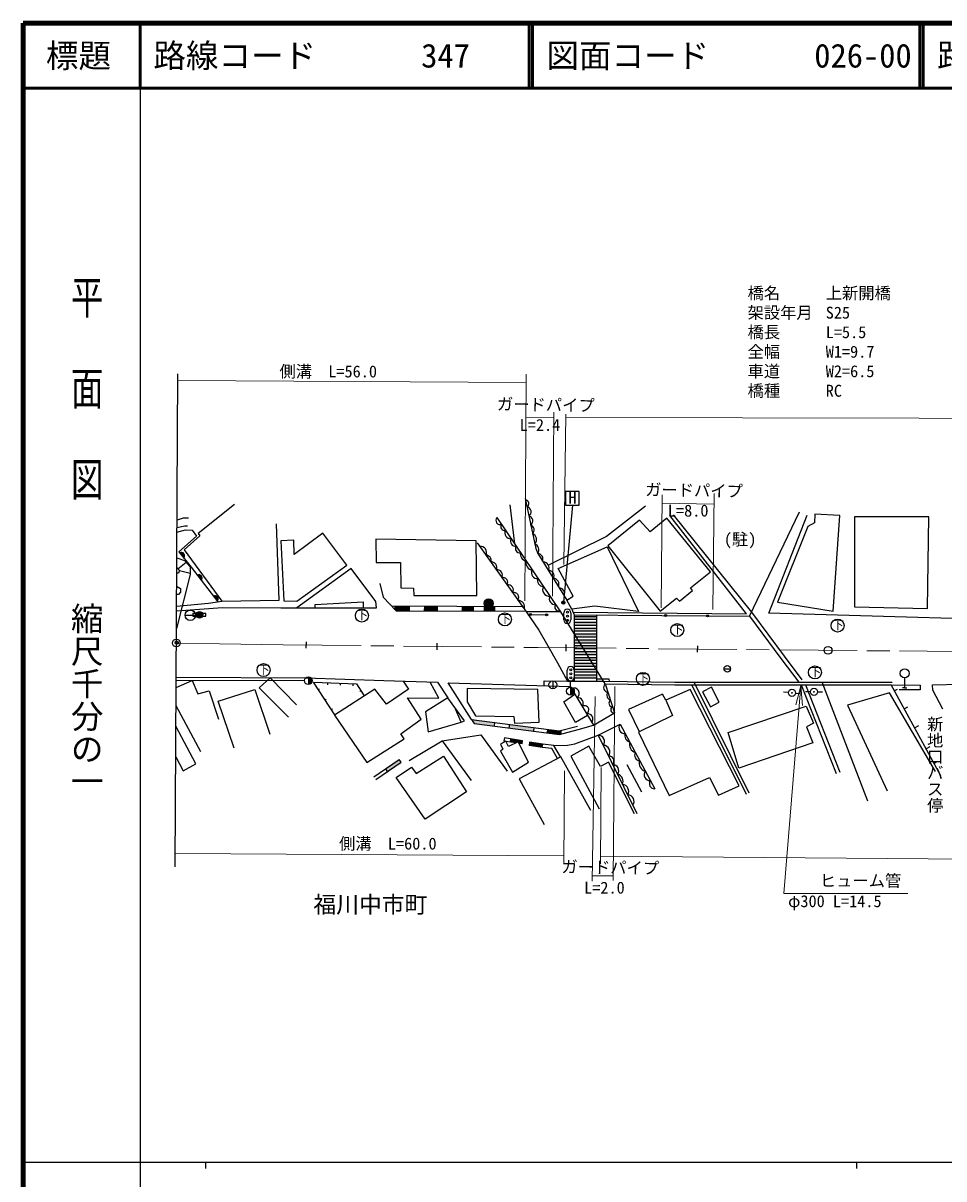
# Model space of a CAD drawing. Units: millimetres at full size, sheet at 1:1000; details may follow other scales. Extents: x 40000 to 680000, y 20000 to 380000.
# Drawn here: x 40000 to 181427, y 202409 to 380000 of the extents above; entities that cross this region are included whole.
import ezdxf
from ezdxf.enums import TextEntityAlignment as Align

# ---------------------------------------------------------------- set-up
doc = ezdxf.new("R2010")
doc.units = ezdxf.units.MM
doc.header["$LTSCALE"] = 1000
doc.header["$PDMODE"] = 32
doc.header["$PDSIZE"] = 500
doc.linetypes.add('CHAIN', pattern=[18.5, 12, -1.5, 3.5, -1.5])
for name, color, linetype, lineweight in [('M-BGD', 7, 'Continuous', 25), ('M-BGD-EXST', 7, 'Continuous', 25), ('M-BMK', 2, 'CHAIN', 13), ('M-BMK-OTRS', 5, 'Continuous', 25), ('M-BMK-SRVR', 3, 'Continuous', 25), ('M-STR-HTXT', 7, 'Continuous', 13), ('M-STR-STR1', 1, 'Continuous', 25), ('M-STR-STRC', 7, 'Continuous', 25), ('M-TTL', 2, 'Continuous', 140), ('M-TTL-BAND', 7, 'Continuous', 25), ('M-TTL-LINE', 7, 'Continuous', 50)]:
    doc.layers.add(name, color=color, linetype=linetype, lineweight=lineweight)
for name, color, linetype in [('M-BMK-HTXT', 7, 'Continuous'), ('M-OTRS', 6, 'Continuous'), ('M-TTL-TXT', 7, 'Continuous')]:
    doc.layers.add(name, color=color, linetype=linetype)
doc.styles.add('@ＭＳ ゴシック', font='')
doc.styles.add('ＭＳ ゴシック', font='')
doc.styles.get('@ＭＳ ゴシック').set_extended_font_data('@MS Gothic')
doc.styles.get('ＭＳ ゴシック').set_extended_font_data('MS Gothic')

# ---------------------------------------------------------------- blocks, each defined once
blk = doc.blocks.new('open_arrow')
at = {"color": 0, "linetype": 'Continuous', "lineweight": -2}
blk.add_lwpolyline([(7.5, 1.25), (0, 0), (7.5, -1.25)], dxfattribs=at)

msp = doc.modelspace()

# ---------------------------------------------------------------- hatches: boundary and pattern name
at = {"layer": 'M-BGD'}
for points in [[(64683, 297825, 0.82183), (64064, 298599)], [(67372, 294382, 0.82183), (66769, 295168)], [(69836, 291173, 0.82183), (69233, 291959)], [(110804, 290845, 1), (112204, 290845, 0.41421), (111504, 291545, 0.41421)], [(67583, 289080, 1), (66583, 289080, 1)], [(99326, 290441), (97126, 290448), (97124, 289888), (97306, 289698), (99323, 289691)], [(103578, 290427), (101628, 290434), (101625, 289684), (103575, 289677)], [(109147, 290409), (107447, 290414), (107447, 289664), (109147, 289659)], [(112410, 290398), (110810, 290403), (110810, 289653), (112410, 289648)], [(83812, 278367, 0.41421), (84412, 278967, 0.41421), (83812, 279567)], [(124065, 276750, 0.41421), (124665, 277350, 0.41421), (124065, 277950)], [(158146, 277090, 1), (158046, 277096, 1)], [(161524, 277245, 1), (161424, 277245, 1)], [(112407, 272553), (108879, 273010), (109268, 272405), (112336, 272008)], [(114688, 272258), (114617, 271712), (118386, 271224), (118456, 271769)], [(116713, 269735), (114935, 270016), (114857, 269522), (115686, 269391), (116035, 269551), (116152, 269317), (116635, 269241)], [(120539, 271499), (120468, 270954), (122390, 270705), (122559, 270749), (122635, 271336), (122355, 271264)], [(119768, 269217), (117791, 269519), (117716, 269025), (119693, 268723)], [(98056, 266431), (97775, 266844), (95708, 265437), (95990, 265024)]]:
    msp.add_hatch(color=256, dxfattribs=at).paths.add_polyline_path(points)
at = {"layer": 'M-BGD-EXST'}
msp.add_hatch(color=256, dxfattribs=at).paths.add_polyline_path([(123231, 290970, 0.41421), (122981, 291220, 0.41421), (122731, 290970, 1)])
at = {"layer": 'M-STR-STRC'}
for points in [[(128078, 288796), (124628, 288796), (124628, 288346), (128078, 288346)], [(128078, 287896), (124628, 287896), (124628, 287446), (128078, 287446)], [(128078, 286996), (124628, 286996), (124628, 286546), (128078, 286546)], [(128078, 286096), (124628, 286096), (124628, 285646), (128078, 285646)], [(128078, 285196), (124628, 285196), (124628, 284746), (128078, 284746)], [(128078, 284296), (124628, 284296), (124628, 283846), (128078, 283846)], [(128078, 283396), (124628, 283396), (124628, 282946), (128078, 282946)], [(128078, 282496), (124628, 282496), (124628, 282046), (128078, 282046)], [(128078, 281596), (124628, 281596), (124628, 281146), (128078, 281146)], [(128078, 280696), (124628, 280696), (124628, 280246), (128078, 280246)], [(128078, 279796), (124628, 279796), (124628, 279346), (128078, 279346)]]:
    msp.add_hatch(color=256, dxfattribs=at).paths.add_polyline_path(points)

# ---------------------------------------------------------------- linework, layer by layer
at = {"layer": 'M-BGD'}
for p, q in [((114763, 305999), (115459, 299999)), ((112737, 304018), (122535, 289549)), ((139848, 304467), (151872, 289467)), ((109747, 300123), (117210, 289632)), ((63782, 296155), (65044, 297163)), ((64036, 295911), (65642, 295486)), ((96587, 290450), (116675, 290384)), ((97124, 289888), (97126, 290448)), ((99323, 289691), (99326, 290441)), ((101628, 290434), (101625, 289684)), ((103578, 290427), (103575, 289677)), ((107447, 290414), (107447, 289664)), ((109147, 290409), (109147, 289659)), ((110810, 290403), (110810, 289653)), ((112410, 290398), (112410, 289648)), ((64880, 289008), (66480, 289008)), ((117538, 289152), (120720, 289081)), ((147663, 280775), (148663, 280775)), ((63506, 279041), (83212, 278965)), ((63508, 279491), (83408, 279414)), ((83812, 279567), (83812, 278367)), ((121366, 278928), (121366, 277728)), ((175400, 279383), (175400, 277883)), ((85337, 277608), (85509, 277700)), ((86737, 278657), (86734, 278335)), ((88720, 278578), (88706, 278290)), ((90633, 278502), (90632, 278168)), ((91858, 277430), (91702, 277321)), ((124065, 277950), (124065, 276750)), ((151093, 261450), (142726, 278314)), ((151541, 261672), (143086, 278714)), ((157547, 277126), (156798, 277171)), ((158645, 277060), (159393, 277015)), ((159520, 278321), (164877, 264682)), ((160164, 278321), (165436, 264902)), ((160924, 277245), (160174, 277245)), ((162024, 277245), (162774, 277245)), ((169741, 260465), (162736, 278722)), ((180980, 264329), (173345, 278326)), ((174239, 277616), (173849, 277403)), ((175400, 277883), (175050, 277883)), ((175400, 277883), (175750, 277883)), ((179705, 278301), (183905, 278423)), ((86408, 275980), (86545, 276097)), ((67274, 268026), (63485, 275075)), ((87370, 274520), (87503, 274638)), ((175832, 274896), (175357, 274637)), ((112407, 272553), (112336, 272008)), ((114688, 272258), (114617, 271712)), ((118456, 271769), (118386, 271224)), ((131705, 272286), (137008, 262348)), ((177532, 272025), (176954, 271710)), ((113934, 270174), (113856, 269680)), ((116713, 269735), (113934, 270174)), ((114857, 269522), (114935, 270016)), ((120539, 271499), (120468, 270954)), ((122635, 271336), (122559, 270749)), ((128327, 270584), (134281, 258528)), ((108874, 263611), (104413, 269732)), ((114138, 269636), (113856, 269680)), ((115686, 269391), (114161, 269632)), ((116635, 269241), (116152, 269317)), ((116635, 269241), (116713, 269735)), ((117791, 269519), (117716, 269025)), ((119768, 269217), (119693, 268723)), ((179282, 268788), (178716, 268479)), ((93871, 264186), (97775, 266844)), ((94153, 263773), (98056, 266431)), ((98056, 266431), (97775, 266844)), ((180348, 266481), (179930, 266253)), ((95990, 265024), (95708, 265437)), ((135027, 261840), (132797, 266035))]:
    msp.add_line(p, q, dxfattribs=at)
for points in [[(72454, 306046), (66875, 301591), (67153, 301214), (64753, 299080), (70542, 291167), (79318, 291326), (78926, 303059)], [(117092, 306943), (118733, 299269), (119054, 298520), (123511, 291309)], [(135598, 305757), (129629, 301124), (120708, 296696)], [(65395, 303942), (64583, 303915), (63637, 303618)], [(124281, 289930), (124660, 289072), (151572, 288864), (159250, 304881)], [(124476, 289487), (151126, 289226), (139322, 304362)], [(337741, 287195), (322839, 287274), (304859, 287327), (289664, 287385), (276687, 287419), (263815, 287417), (263032, 287432), (220314, 287657), (203863, 287917), (154539, 289347), (160436, 304400)], [(63628, 301787), (64934, 302120), (65962, 302111), (66630, 301171), (63933, 298762), (65820, 296405), (69913, 291072)], [(63632, 302517), (64862, 302769), (65241, 302769)], [(63607, 297838), (64807, 297436), (65651, 296465), (65640, 295289), (63549, 287001)], [(63563, 289686), (70631, 290225), (79585, 290148), (94282, 290170), (94188, 291143), (90407, 296207), (82061, 290151)], [(63599, 296331), (64036, 295911), (63878, 295464), (63594, 295466)], [(63583, 293487), (64194, 293142), (64176, 292555), (63877, 292201), (63577, 292203)], [(94786, 293885), (95285, 291813), (97306, 289698), (117210, 289632)], [(63567, 290435), (68450, 290851), (70542, 291167)], [(84870, 290156), (84862, 290690), (92213, 291055), (92214, 290167)], [(151865, 289476), (156889, 282706), (159616, 279081)], [(66636, 289305), (66083, 289305), (66083, 288855), (66636, 288855)], [(68083, 289080), (68083, 289305), (67529, 289305)], [(67529, 288855), (68083, 288855), (68083, 289080)], [(151572, 288864), (156409, 282346), (159136, 278720)], [(63500, 277906), (65975, 278977), (66854, 276938), (68597, 277400), (70013, 273063)], [(80771, 273350), (76243, 277859), (77941, 279377), (81977, 275269)], [(83408, 279414), (95407, 278980), (103665, 278719), (105228, 276319)], [(98361, 278886), (99168, 277651), (95829, 275345), (94028, 277669), (87837, 273676), (92810, 266392), (98545, 270047), (98027, 270813), (101154, 273067), (99031, 276349), (103864, 276255), (102515, 278755)], [(120021, 278194), (120040, 278916), (123610, 278906)], [(124026, 278904), (124038, 278077), (127590, 272134)], [(130046, 278872), (130041, 279175), (128078, 279209), (128078, 278890)], [(129102, 278887), (140081, 278713), (173480, 278726)], [(129102, 278887), (129446, 278323), (130831, 274021)], [(72427, 268594), (69970, 275788), (75614, 277589), (77893, 270728)], [(87900, 273716), (84589, 278742), (91181, 278480), (92387, 276611)], [(108879, 273010), (105279, 278626), (124038, 278077)], [(129348, 278483), (140078, 278313), (173345, 278326)], [(180120, 265030), (173067, 277112), (166649, 275210), (172694, 262047)], [(173345, 278326), (177778, 278277), (177769, 277575), (174536, 277531)], [(181289, 274598), (179725, 277480), (179705, 278301)], [(126705, 273615), (124858, 272544), (123041, 275714), (124755, 276876)], [(138709, 275944), (138199, 276902), (132976, 274533), (134635, 271141)], [(107277, 272587), (107777, 272803), (106334, 274849)], [(125267, 271449), (127590, 272134), (130831, 274021)], [(63443, 267249), (64592, 265123), (66514, 266209), (63469, 271955)], [(108879, 273010), (109268, 272405), (122390, 270705), (125267, 271449)], [(108879, 273010), (122355, 271264), (125129, 271981)], [(121496, 269005), (123597, 269032), (124718, 269244), (128327, 270584), (131705, 272286)], [(99309, 266717), (104365, 269725), (110314, 270628), (114341, 265041)], [(122092, 267008), (121190, 268539), (119734, 268717), (117716, 269025)], [(122534, 267244), (121496, 269005), (119802, 269212), (117791, 269519)], [(133923, 258525), (129913, 266447), (128669, 265768), (126910, 268885), (124119, 267362), (128505, 259275)], [(127191, 259037), (122570, 267264), (116214, 263865), (120014, 256881)]]:
    msp.add_lwpolyline(points, dxfattribs=at)
for points in [[(129818, 299703), (137847, 289643), (140342, 291623), (140819, 291171), (142804, 292815), (142515, 293242), (145558, 295683), (138897, 303913), (136297, 301817), (134664, 303624)], [(160549, 302640), (155878, 291028), (164420, 289624), (165469, 304332), (161602, 304528), (161532, 303200)], [(167719, 304151), (167678, 290318), (178887, 290074), (179132, 304115)], [(79570, 300451), (80027, 291226), (82041, 291198), (89701, 296712), (86059, 301651), (81630, 298331), (81583, 300547)], [(94178, 300728), (94216, 297145), (97955, 297118), (98035, 293223), (99984, 293196), (100037, 292044), (109685, 292042), (109577, 300437)], [(123511, 291309), (124477, 291938), (122164, 296184), (129689, 299538), (134533, 289615), (127803, 290429), (124281, 289930)], [(108226, 277735), (108208, 275710), (109470, 273543), (115353, 273472), (115495, 272442), (119246, 272601), (119068, 277628)], [(142458, 277619), (138709, 275944), (139723, 273630), (134496, 271073), (139240, 261340), (145416, 264073), (146831, 261347), (149986, 262818)], [(145743, 277973), (144344, 277243), (145570, 274930), (146930, 275675)], [(105228, 276319), (101821, 274170), (102198, 271104), (107277, 272587), (106334, 274849)], [(149942, 265525), (148290, 270974), (160262, 275054), (161390, 272415), (160324, 271890), (161282, 269436)], [(113318, 269213), (113705, 268414), (113306, 268134), (115161, 264918), (117609, 266415), (116035, 269551), (114536, 268864), (114155, 269644)], [(100362, 264713), (104572, 267381), (108123, 261902), (101775, 257704), (97290, 264083), (99640, 265654)]]:
    msp.add_lwpolyline(points, close=True, dxfattribs=at)
for centre, radius in [((111504, 290845), 700), ((65680, 289008), 800), ((67083, 289080), 500), ((117931, 289143), 150), ((120394, 289088), 150), ((138693, 288964), 150), ((145142, 288914), 150), ((148163, 280775), 500), ((175400, 280083), 700), ((83812, 278967), 600), ((121366, 278328), 600), ((124065, 277350), 600), ((158096, 277093), 550), ((158096, 277093), 50), ((161474, 277245), 550), ((161474, 277245), 50)]:
    msp.add_circle(centre, radius, dxfattribs=at)
for centre, radius, start, end in [((117099, 306143), 595, 297.74666, 86.39259), ((117331, 304910), 708, 297.74893, 86.39031), ((113302, 303624), 690, 145.10605, 283.10394), ((117519, 303533), 764, 304.8884, 79.25085), ((113963, 302637), 594, 147.97651, 280.23347), ((114942, 301703), 940, 158.21402, 269.99596), ((117665, 302123), 835, 314.51783, 69.62142), ((115666, 300410), 805, 154.04908, 274.1609), ((117969, 300666), 906, 312.21874, 71.92051), ((64297, 298151), 505, 319.83972, 117.49791), ((110263, 298665), 926, 332.7628, 98.08921), ((116225, 299242), 620, 143.9607, 284.24928), ((117424, 298437), 1066, 168.93016, 259.27982), ((118185, 299054), 1020, 328.45744, 67.31449), ((118962, 297639), 886, 339.41742, 84.01741), ((111121, 297489), 753, 338.14788, 92.70413), ((111919, 296369), 846, 334.11505, 96.73696), ((118445, 297154), 1242, 169.09563, 259.11435), ((119931, 296318), 864, 330.19386, 93.24096), ((66993, 294715), 505, 318.68217, 116.34036), ((112777, 295169), 836, 334.17746, 96.67455), ((113660, 294049), 768, 331.12077, 99.73124), ((118903, 295485), 826, 147.01073, 281.19925), ((120766, 295107), 786, 327.21689, 96.21793), ((114487, 292883), 810, 329.79673, 101.05527), ((119940, 294357), 932, 160.05733, 268.15265), ((120795, 292957), 1001, 152.10996, 276.10002), ((121381, 293755), 927, 336.2306, 87.20423), ((122209, 292266), 973, 340.07526, 83.35957), ((69457, 291506), 505, 318.68217, 116.34036), ((115390, 291759), 745, 325.0655, 105.78651), ((115939, 290236), 1098, 344.05996, 86.79204), ((121766, 291570), 950, 155.58761, 272.62238), ((122235, 290252), 564, 139.09622, 289.11377), ((124634, 277016), 806, 303.15589, 118.58696), ((129848, 277894), 695, 131.35729, 266.59674), ((130480, 276737), 817, 145.44207, 250.25443), ((125182, 275485), 863, 324.63622, 97.10663), ((130558, 275509), 579, 127.62628, 268.07022), ((126272, 274495), 625, 293.49615, 128.2467), ((126617, 273030), 898, 325.62122, 96.12163), ((130733, 274491), 481, 113.87653, 281.81996), ((132409, 271736), 893, 141.9955, 274.17474), ((128324, 269607), 978, 322.69299, 89.87593), ((133439, 270517), 1019, 161.22508, 254.94516), ((129121, 268004), 1010, 321.47671, 91.09221), ((134411, 269158), 1293, 163.15005, 253.02019), ((129988, 266607), 771, 316.91594, 95.65298), ((134752, 267495), 836, 149.31699, 266.85325), ((135818, 266238), 1189, 159.19187, 256.97838), ((130527, 265121), 960, 324.00797, 88.56095), ((136312, 264545), 930, 144.92557, 271.24467), ((131059, 263486), 1098, 335.44427, 77.12465), ((131950, 261969), 1066, 328.35506, 84.21386), ((136991, 263153), 805, 144.96979, 271.20045), ((132825, 260400), 1010, 324.41522, 88.1537)]:
    msp.add_arc(centre, radius, start, end, dxfattribs=at)
at = {"layer": 'M-BGD-EXST'}
for p, q in [((125413, 308033), (123313, 308033)), ((123313, 308033), (123313, 305933)), ((125413, 305933), (125413, 308033)), ((124363, 305933), (122981, 290970)), ((123313, 305933), (125413, 305933))]:
    msp.add_line(p, q, dxfattribs=at)
for centre, radius in [((92030, 288971), 1000), ((122981, 290970), 250), ((114002, 288384), 1000), ((140485, 286744), 1000), ((165109, 287434), 1000), ((76932, 280591), 1000), ((161630, 280231), 1000), ((135204, 279240), 1000)]:
    msp.add_circle(centre, radius, dxfattribs=at)
at = {"layer": 'M-BMK'}
msp.add_lwpolyline([(63537, 284743), (70151, 284609), (79926, 284487), (119106, 284050), (178847, 283482), (232815, 282987), (260947, 282899), (292198, 282665), (352364, 281967), (415979, 281561), (452313, 281059), (469039, 281098), (495077, 280518), (506343, 280366), (511679, 280040), (519843, 279337), (529349, 278173), (538583, 276822), (550769, 274494), (563027, 271668)], dxfattribs=at)
at = {"layer": 'M-BMK-OTRS'}
msp.add_line((63353, 250366), (63757, 326103), dxfattribs=at)
at = {"layer": 'M-BMK-SRVR'}
for p, q in [((83461, 284948), (83449, 283948)), ((103540, 284724), (103529, 283724)), ((123385, 284509), (123375, 283509)), ((143559, 284318), (143549, 283318))]:
    msp.add_line(p, q, dxfattribs=at)
for centre in [(63537, 284743), (163642, 283627)]:
    msp.add_circle(centre, 600, dxfattribs=at)
at = {"layer": 'M-OTRS'}
msp.add_point((63595, 284801), dxfattribs=at)
at = {"layer": 'M-STR-HTXT'}
for p, q in [((117283, 324796), (63752, 325082)), ((117062, 291222), (117291, 326075)), ((121518, 320198), (121325, 291953)), ((123077, 296823), (123368, 319902)), ((121513, 319405), (117247, 319433)), ((138179, 307508), (138027, 290150)), ((145925, 289877), (146126, 307742)), ((146107, 306058), (138168, 306222)), ((130620, 248254), (130878, 278046)), ((127873, 276506), (127418, 248176)), ((123153, 265123), (123037, 250905)), ((128787, 265631), (128698, 250808)), ((123046, 252072), (63364, 252431)), ((363483, 250084), (128705, 252006)), ((127431, 248979), (130626, 248951))]:
    msp.add_line(p, q, dxfattribs=at)
for points in [[(346085, 318951), (340482, 319005), (123361, 319410)], [(159453, 278181), (156848, 246266), (175871, 246266)]]:
    msp.add_lwpolyline(points, dxfattribs=at)
at = {"layer": 'M-STR-STR1'}
for p, q in [((122535, 289549), (117267, 289549)), ((122535, 289549), (129102, 278887)), ((123610, 278906), (129102, 278887))]:
    msp.add_line(p, q, dxfattribs=at)
msp.add_lwpolyline([(117210, 289632), (119191, 286730), (120593, 284335), (122060, 281707), (123610, 278906)], dxfattribs=at)
at = {"layer": 'M-STR-STRC'}
for p, q in [((123045, 288301), (123045, 289401)), ((124145, 289401), (124145, 288301)), ((124628, 289144), (124628, 278902)), ((128078, 288796), (124628, 288796)), ((128078, 288346), (124628, 288346)), ((128078, 287896), (124628, 287896)), ((128078, 289046), (128078, 278890)), ((128078, 287446), (124628, 287446)), ((128078, 286996), (124628, 286996)), ((128078, 286546), (124628, 286546)), ((128078, 286096), (124628, 286096)), ((128078, 285646), (124628, 285646)), ((128078, 285196), (124628, 285196)), ((128078, 284746), (124628, 284746)), ((128078, 284296), (124628, 284296)), ((128078, 283846), (124628, 283846)), ((128078, 283396), (124628, 283396)), ((128078, 282946), (124628, 282946)), ((128078, 282496), (124628, 282496)), ((128078, 282046), (124628, 282046)), ((128078, 281596), (124628, 281596)), ((128078, 281146), (124628, 281146)), ((128078, 280696), (124628, 280696)), ((123553, 279474), (123553, 280574)), ((128078, 280246), (124628, 280246)), ((128078, 279796), (124628, 279796)), ((128078, 279346), (124628, 279346)), ((124653, 280574), (124653, 279474))]:
    msp.add_line(p, q, dxfattribs=at)
for centre in [(123601, 289476), (123601, 288856), (123601, 288236), (124109, 280648), (124109, 280028), (124109, 279408)]:
    msp.add_circle(centre, 150, dxfattribs=at)
for centre, start, end in [((123595, 289401), 90, 180), ((123595, 289401), 0, 90), ((123595, 288301), 180, 270), ((123595, 288301), 270, 0), ((124103, 280574), 90, 180), ((124103, 280574), 0, 90), ((124103, 279474), 180, 270), ((124103, 279474), 270, 0)]:
    msp.add_arc(centre, 550, start, end, dxfattribs=at)
at = {"layer": 'M-TTL'}
for p, q in [((40000, 380000), (40000, 20000)), ((680000, 380000), (40000, 380000))]:
    msp.add_line(p, q, dxfattribs=at)
at = {"layer": 'M-TTL-BAND'}
for p, q in [((58000, 370000), (58000, 20000)), ((40000, 205000), (579000, 205000)), ((68000, 205000), (68000, 204000)), ((168000, 205000), (168000, 204000))]:
    msp.add_line(p, q, dxfattribs=at)
at = {"layer": 'M-TTL-LINE'}
for p, q in [((58000, 380000), (58000, 370000)), ((117750, 380000), (117750, 370000)), ((118250, 380000), (118250, 370000)), ((177750, 380000), (177750, 370000)), ((178250, 380000), (178250, 370000)), ((40000, 370000), (680000, 370000))]:
    msp.add_line(p, q, dxfattribs=at)

# ---------------------------------------------------------------- block references
at = {"layer": 'M-STR-HTXT', "xscale": 400, "yscale": 400, "rotation": 265.3}
msp.add_blockref('open_arrow', (159453, 278181), dxfattribs=at)

# ---------------------------------------------------------------- texts
at = {"layer": 'M-BGD-EXST', "style": 'ＭＳ ゴシック'}
for s, height, p in [('H', 1833, (123766, 305625)), ('下', 1320, (91178, 287984)), ('下', 1320, (113149, 287397)), ('下', 1320, (164256, 286446)), ('下', 1320, (139633, 285757)), ('下', 1320, (76079, 279603)), ('下', 1320, (160777, 279244)), ('下', 1320, (134351, 278253))]:
    msp.add_text(s, height=height, dxfattribs=at).set_placement(p, align=Align.BOTTOM_LEFT)
at = {"layer": 'M-BMK-HTXT', "style": 'ＭＳ ゴシック'}
for s, height, p in [('(駐)', 1833, (147642, 299216)), ('福川中市町', 2566, (84589, 242514))]:
    msp.add_text(s, height=height, dxfattribs=at).set_placement(p, align=Align.BOTTOM_LEFT)
at = {"layer": 'M-BMK-HTXT', "style": '@ＭＳ ゴシック'}
msp.add_text('新地口バス停', height=1833, rotation=270, dxfattribs=at).set_placement((178599, 273562), align=Align.BOTTOM_LEFT)
at = {"layer": 'M-STR-HTXT', "style": 'ＭＳ ゴシック'}
for s, p in [('橋名', (151278, 337045)), ('上新開橋', (163278, 337045)), ('架設年月', (151278, 334045)), ('S25', (163278, 334045)), ('橋長', (151278, 331045)), ('L=5.5', (163278, 331045)), ('全幅', (151278, 328045)), ('W1=9.7', (163278, 328045)), ('側溝  L=56.0', (79379, 325012)), ('車道', (151278, 325045)), ('W2=6.5', (163278, 325045)), ('橋種', (151278, 322045)), ('RC', (163278, 322045)), ('側溝  L=60.0', (88530, 252464)), ('ヒューム管', (162371, 246766)), ('φ300 L=14.5', (157495, 243609))]:
    msp.add_text(s, height=1833, dxfattribs=at).set_placement(p, align=Align.BOTTOM_LEFT)
for s, rotation, p in [('ガードパイプ ', 359.043, (112759, 320026)), ('L=2.4', 0.18, (116273, 316776)), ('ガードパイプ ', 359.043, (135524, 306867)), ('L=8.0', 0.18, (139038, 303617)), ('ガードパイプ ', 359.043, (122660, 248927)), ('L=2.0', 0.18, (126174, 245677))]:
    msp.add_text(s, height=1833, rotation=rotation, dxfattribs=at).set_placement(p, align=Align.BOTTOM_LEFT)
at = {"layer": 'M-TTL-BAND', "style": '@ＭＳ ゴシック', "width": 1.4}
msp.add_text('平  面  図', height=3666, rotation=270, dxfattribs=at).set_placement((49777, 306475), align=Align.MIDDLE_RIGHT)
at = {"layer": 'M-TTL-BAND', "style": '@ＭＳ ゴシック'}
msp.add_text('縮尺千分の一', height=3666, rotation=270, dxfattribs=at).set_placement((49777, 261030), align=Align.MIDDLE_RIGHT)
at = {"layer": 'M-TTL-TXT', "style": 'ＭＳ ゴシック'}
msp.add_text('標題', height=3666, dxfattribs=at).set_placement((48500, 375000), align=Align.MIDDLE_CENTER)
for s, p in [('路線コード', (60000, 375000)), ('347', (101142, 375000)), ('図面コード', (120380, 375000)), ('026-00', (161521, 375000)), ('路 線 名', (180380, 375000))]:
    msp.add_text(s, height=3666, dxfattribs=at).set_placement(p, align=Align.MIDDLE_LEFT)

doc.saveas('drawing.dxf')
